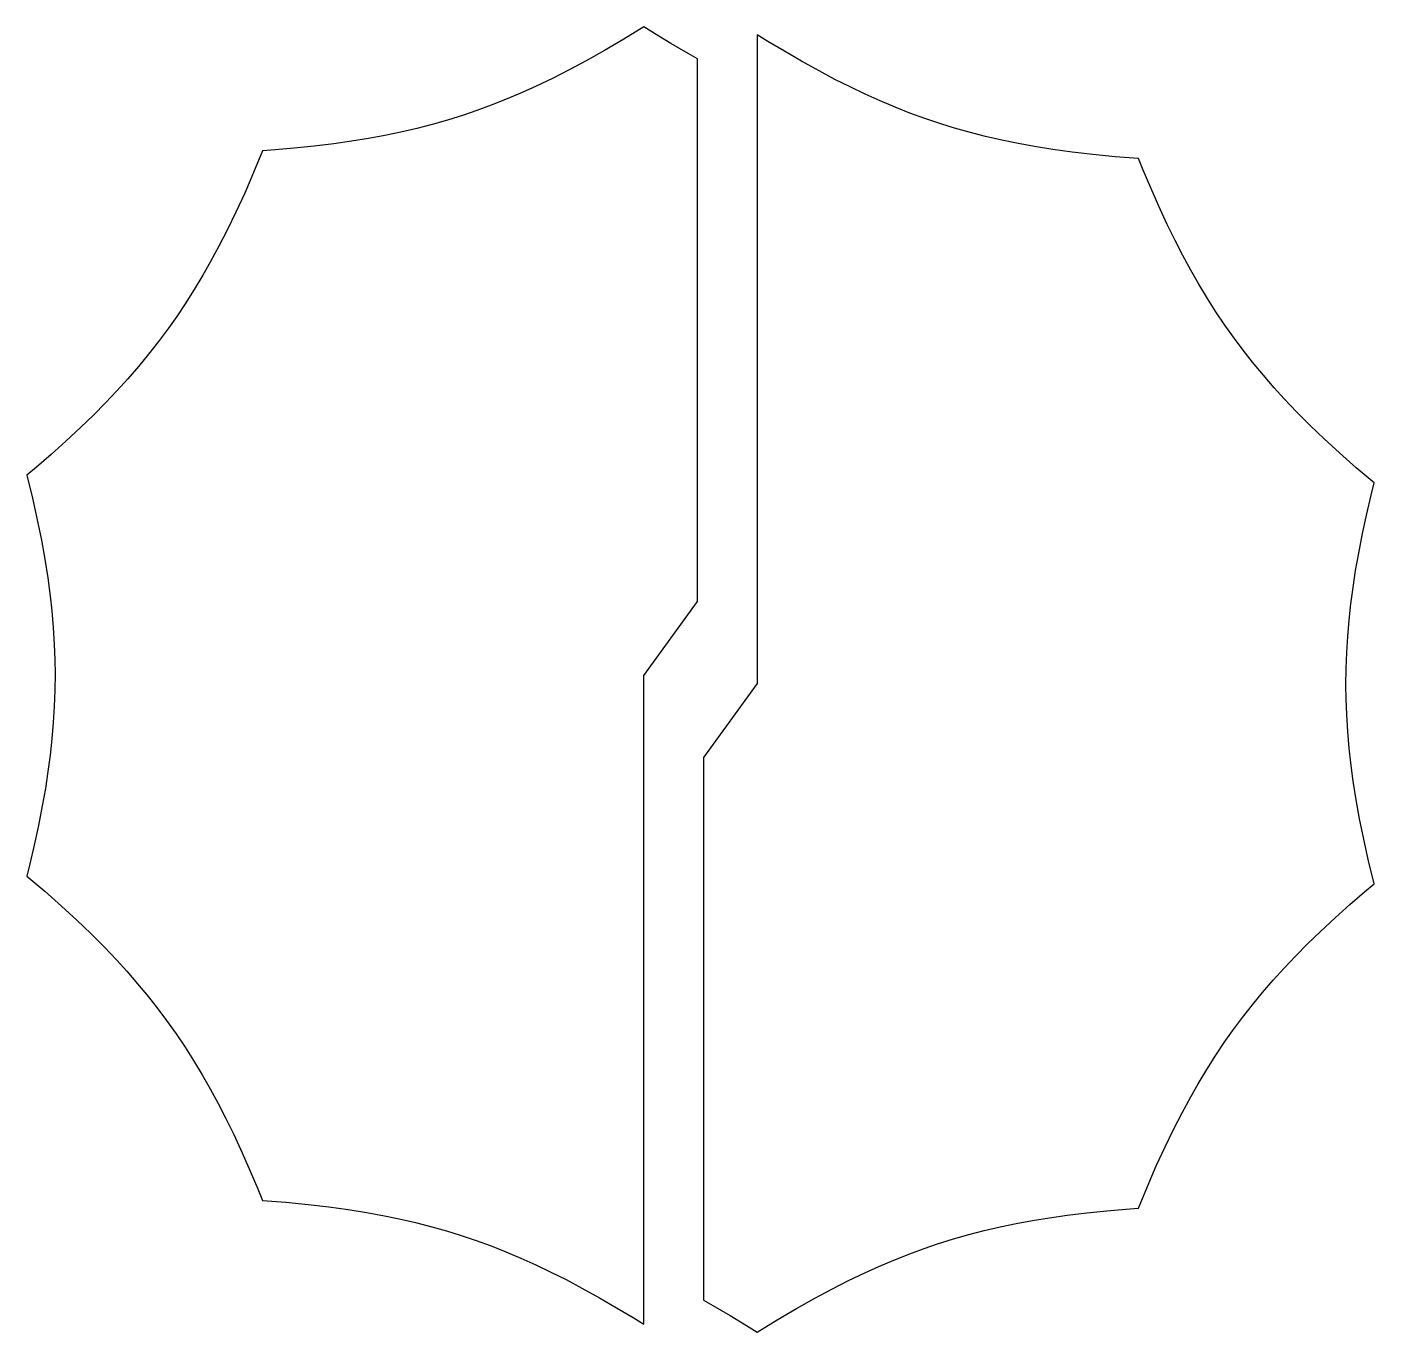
# Model space of a CAD drawing. Extents: x 21 to 595, y 158 to 714.
import ezdxf

# ---------------------------------------------------------------- set-up
doc = ezdxf.new("R2010")
doc.units = 0
doc.layers.get('0').update_dxf_attribs({"linetype": 'CONTINUOUS'})

msp = doc.modelspace()

# ---------------------------------------------------------------- linework, layer by layer
at = {"color": 7}
for p, q in [((283.55787, 714.250759), (275.02131, 709.010659)), ((288.12729, 711.420849), (283.55787, 714.250759)), ((275.02131, 709.010659), (266.83715, 704.190259)), ((295.14641, 707.188849), (288.12729, 711.420849)), ((302.47414, 702.934489), (295.14641, 707.188849)), ((336.49173, 708.118447), (331.92231, 710.949377)), ((331.92231, 710.949377), (331.92231, 676.39843)), ((343.51084, 703.887557), (336.49173, 708.118447)), ((266.83715, 704.190259), (259.05663, 699.813099)), ((306.47653, 700.711119), (302.47414, 702.934489)), ((306.47653, 469.38681), (306.47653, 700.711119)), ((350.83859, 699.633187), (343.51084, 703.887557)), ((251.81753, 695.936719), (244.67242, 692.311249)), ((259.05663, 699.813099), (251.81753, 695.936719)), ((358.3062, 695.484447), (350.83859, 699.633187)), ((365.037, 691.92204), (358.3062, 695.484447)), ((244.67242, 692.311249), (237.64155, 688.94651)), ((371.51149, 688.6629), (365.037, 691.92204)), ((225.32046, 683.56226), (218.57257, 680.89574)), ((231.80456, 686.3131), (225.32046, 683.56226)), ((237.64155, 688.94651), (231.80456, 686.3131)), ((377.92512, 685.60453), (371.51149, 688.6629)), ((384.26721, 682.75224), (377.92512, 685.60453)), ((212.45688, 678.65546), (206.71387, 676.70008)), ((218.57257, 680.89574), (212.45688, 678.65546)), ((390.70435, 680.03774), (384.26721, 682.75224)), ((396.99197, 677.56241), (390.70435, 680.03774)), ((403.39384, 675.22269), (396.99197, 677.56241)), ((193.35585, 672.69876), (186.81408, 671.00513)), ((199.91045, 674.56865), (193.35585, 672.69876)), ((206.71387, 676.70008), (199.91045, 674.56865)), ((331.92231, 676.39843), (331.92231, 641.84748)), ((410.15027, 672.94814), (403.39384, 675.22269)), ((415.94668, 671.15407), (410.15027, 672.94814)), ((166.21698, 666.7016), (159.06333, 665.53343)), ((173.20407, 667.99695), (166.21698, 666.7016)), ((180.01068, 669.4172), (173.20407, 667.99695)), ((186.81408, 671.00513), (180.01068, 669.4172)), ((422.21081, 669.3729), (415.94668, 671.15407)), ((429.23741, 667.56286), (422.21081, 669.3729)), ((436.09954, 665.9781), (429.23741, 667.56286)), ((121.08876, 661.46156), (117.26258, 652.2042)), ((126.44946, 661.8578), (121.08876, 661.46156)), ((134.61549, 662.5604), (126.44946, 661.8578)), ((143.04419, 663.42539), (134.61549, 662.5604)), ((151.52415, 664.45904), (143.04419, 663.42539)), ((159.06333, 665.53343), (151.52415, 664.45904)), ((442.37116, 664.67748), (436.09954, 665.9781)), ((450.03525, 663.2668), (442.37116, 664.67748)), ((457.94712, 662.00031), (450.03525, 663.2668)), ((466.08215, 660.88115), (457.94712, 662.00031)), ((474.94976, 659.84961), (466.08215, 660.88115)), ((484.40468, 658.93872), (474.94976, 659.84961)), ((494.39141, 658.16022), (484.40468, 658.93872)), ((496.42466, 653.18392), (494.39141, 658.16022)), ((117.26258, 652.2042), (113.47483, 643.4936)), ((499.61544, 645.6352), (496.42466, 653.18392)), ((113.47483, 643.4936), (109.7533, 635.3799)), ((503.04332, 637.88565), (499.61544, 645.6352)), ((331.92231, 641.84748), (331.92231, 607.29543)), ((506.64631, 630.14039), (503.04332, 637.88565)), ((109.7533, 635.3799), (106.17487, 627.98807)), ((106.17487, 627.98807), (102.52595, 620.8547)), ((509.99835, 623.30172), (506.64631, 630.14039)), ((102.52595, 620.8547), (98.816161, 614.00111)), ((513.3205, 616.85925), (509.99835, 623.30172)), ((516.71099, 610.61544), (513.3205, 616.85925)), ((98.816161, 614.00111), (95.640321, 608.43857)), ((520.16556, 604.58085), (516.71099, 610.61544)), ((95.640321, 608.43857), (92.012751, 602.40296)), ((331.92231, 607.29543), (331.92231, 572.74445)), ((523.7771, 598.60082), (520.16556, 604.58085)), ((92.012751, 602.40296), (88.119291, 596.2798)), ((527.41, 592.90265), (523.7771, 598.60082)), ((88.119291, 596.2798), (84.489601, 590.87209)), ((531.21375, 587.24614), (527.41, 592.90265)), ((80.992311, 585.91397), (76.742191, 580.19123)), ((84.489601, 590.87209), (80.992311, 585.91397)), ((535.3432, 581.43478), (531.21375, 587.24614)), ((76.742191, 580.19123), (72.537991, 574.82519)), ((538.97717, 576.57597), (535.3432, 581.43478)), ((72.537991, 574.82519), (68.240871, 569.60971)), ((542.99877, 571.4534), (538.97717, 576.57597)), ((68.240871, 569.60971), (63.669321, 564.32695)), ((331.92231, 572.74445), (331.92231, 538.19348)), ((547.61945, 565.85882), (542.99877, 571.4534)), ((63.669321, 564.32695), (58.997381, 559.17661)), ((552.23907, 560.54296), (547.61945, 565.85882)), ((58.997381, 559.17661), (54.107601, 554.02307)), ((556.54791, 555.80482), (552.23907, 560.54296)), ((54.107601, 554.02307), (49.006381, 548.87165)), ((561.91932, 550.15791), (556.54791, 555.80482)), ((49.006381, 548.87165), (43.538881, 543.57181)), ((567.57689, 544.48324), (561.91932, 550.15791)), ((43.538881, 543.57181), (37.285441, 537.75083)), ((573.50038, 538.79683), (567.57689, 544.48324)), ((37.285441, 537.75083), (30.975391, 532.09646)), ((331.92231, 538.19348), (331.92231, 503.64251)), ((580.06671, 532.74947), (573.50038, 538.79683)), ((30.975391, 532.09646), (24.781721, 526.72826)), ((587.18087, 526.45545), (580.06671, 532.74947)), ((24.781721, 526.72826), (20.677911, 523.2577)), ((20.677911, 523.2577), (23.022941, 513.51871)), ((594.80227, 519.95531), (587.18087, 526.45545)), ((593.52309, 514.7345), (594.80227, 519.95531)), ((23.022941, 513.51871), (25.078601, 504.24533)), ((591.66712, 506.75108), (593.52309, 514.7345)), ((589.88485, 498.46761), (591.66712, 506.75108)), ((25.078601, 504.24533), (26.837381, 495.49305)), ((331.92231, 503.64251), (331.92231, 469.09154)), ((26.837381, 495.49305), (28.286481, 487.41032)), ((588.2478, 490.08375), (589.88485, 498.46761)), ((586.93967, 482.58089), (588.2478, 490.08375)), ((28.286481, 487.41032), (29.527341, 479.49419)), ((585.84082, 475.41654), (586.93967, 482.58089)), ((29.527341, 479.49419), (30.554631, 471.76922)), ((30.554631, 471.76922), (31.255161, 465.40257)), ((584.91391, 468.3718), (585.84082, 475.41654)), ((31.255161, 465.40257), (31.868121, 458.38666)), ((283.55787, 437.84187), (306.47653, 469.38681)), ((331.92231, 469.09154), (331.92231, 434.54058)), ((584.16212, 461.45947), (584.91391, 468.3718)), ((583.56839, 454.49803), (584.16212, 461.45947)), ((31.868121, 458.38666), (32.317691, 451.14436)), ((583.15726, 447.75334), (583.56839, 454.49803)), ((32.317691, 451.14436), (32.560101, 444.63674)), ((32.560101, 444.63674), (32.644401, 438.57018)), ((582.91057, 440.9414), (583.15726, 447.75334)), ((32.644401, 438.57018), (32.569601, 431.44106)), ((283.55787, 403.29092), (283.55787, 437.84187)), ((582.83577, 433.81228), (582.91057, 440.9414)), ((32.569601, 431.44106), (32.322911, 424.62912)), ((331.92231, 434.54058), (309.00365, 402.99565)), ((582.92007, 427.74572), (582.83577, 433.81228)), ((583.16248, 421.2381), (582.92007, 427.74572)), ((32.322911, 424.62912), (31.911781, 417.88443)), ((583.61205, 413.9958), (583.16248, 421.2381)), ((31.911781, 417.88443), (31.318051, 410.92299)), ((584.22501, 406.97989), (583.61205, 413.9958)), ((31.318051, 410.92299), (30.566261, 404.01066)), ((30.566261, 404.01066), (29.639351, 396.96592)), ((283.55787, 368.73995), (283.55787, 403.29092)), ((309.00365, 402.99565), (309.00365, 171.67133)), ((584.92554, 400.61324), (584.22501, 406.97989)), ((29.639351, 396.96592), (28.540501, 389.80157)), ((585.95283, 392.88827), (584.92554, 400.61324)), ((587.19369, 384.97214), (585.95283, 392.88827)), ((28.540501, 389.80157), (27.232371, 382.29871)), ((588.64279, 376.88942), (587.19369, 384.97214)), ((27.232371, 382.29871), (25.595321, 373.91485)), ((25.595321, 373.91485), (23.813051, 365.63138)), ((590.40158, 368.13714), (588.64279, 376.88942)), ((283.55787, 334.18898), (283.55787, 368.73995)), ((592.45723, 358.86376), (590.40158, 368.13714)), ((23.813051, 365.63138), (21.957081, 357.64796)), ((21.957081, 357.64796), (20.677911, 352.42715)), ((594.80227, 349.12477), (592.45723, 358.86376)), ((20.677911, 352.42715), (28.299311, 345.92701)), ((28.299311, 345.92701), (35.413471, 339.63299)), ((584.50479, 340.286), (590.69845, 345.6542)), ((590.69845, 345.6542), (594.80227, 349.12477)), ((35.413471, 339.63299), (41.979801, 333.58563)), ((578.19474, 334.63163), (584.50479, 340.286)), ((41.979801, 333.58563), (47.903291, 327.89922)), ((283.55787, 299.63801), (283.55787, 334.18898)), ((571.94129, 328.81066), (578.19474, 334.63163)), ((47.903291, 327.89922), (53.560861, 322.22455)), ((566.47379, 323.51082), (571.94129, 328.81066)), ((53.560861, 322.22455), (58.932271, 316.57764)), ((561.37257, 318.3594), (566.47379, 323.51082)), ((58.932271, 316.57764), (63.241111, 311.8395)), ((556.48279, 313.20586), (561.37257, 318.3594)), ((63.241111, 311.8395), (67.860731, 306.52364)), ((551.81085, 308.05552), (556.48279, 313.20586)), ((67.860731, 306.52364), (72.481411, 300.92906)), ((547.2393, 302.77276), (551.81085, 308.05552)), ((72.481411, 300.92906), (76.503011, 295.80649)), ((283.55787, 265.08703), (283.55787, 299.63801)), ((542.94218, 297.55728), (547.2393, 302.77276)), ((76.503011, 295.80649), (80.136981, 290.94768)), ((538.73798, 292.19123), (542.94218, 297.55728)), ((80.136981, 290.94768), (84.266431, 285.13632)), ((534.48786, 286.4685), (538.73798, 292.19123)), ((84.266431, 285.13632), (88.070181, 279.47981)), ((527.36088, 276.10267), (530.99057, 281.51038)), ((530.99057, 281.51038), (534.48786, 286.4685)), ((88.070181, 279.47981), (91.703081, 273.78164)), ((523.46742, 269.9795), (527.36088, 276.10267)), ((91.703081, 273.78164), (95.314621, 267.80161)), ((519.83985, 263.9439), (523.46742, 269.9795)), ((95.314621, 267.80161), (98.769191, 261.76702)), ((283.55787, 230.53498), (283.55787, 265.08703)), ((98.769191, 261.76702), (102.15968, 255.52321)), ((512.95422, 251.52776), (516.66401, 258.38136)), ((516.66401, 258.38136), (519.83985, 263.9439)), ((102.15968, 255.52321), (105.48183, 249.08074)), ((105.48183, 249.08074), (108.83387, 242.24207)), ((509.3053, 244.39439), (512.95422, 251.52776)), ((108.83387, 242.24207), (112.43686, 234.49681)), ((505.72687, 237.00256), (509.3053, 244.39439)), ((502.00535, 228.88886), (505.72687, 237.00256)), ((112.43686, 234.49681), (115.86474, 226.74726)), ((283.55787, 195.98403), (283.55787, 230.53498)), ((115.86474, 226.74726), (119.05551, 219.19854)), ((498.2176, 220.17826), (502.00535, 228.88886)), ((119.05551, 219.19854), (121.08876, 214.22224)), ((494.39141, 210.92091), (498.2176, 220.17826)), ((121.08876, 214.22224), (131.07549, 213.44374)), ((131.07549, 213.44374), (140.53041, 212.53285)), ((140.53041, 212.53285), (149.39802, 211.50131)), ((149.39802, 211.50131), (157.53306, 210.38215)), ((157.53306, 210.38215), (165.44493, 209.11566)), ((165.44493, 209.11566), (173.10902, 207.70498)), ((173.10902, 207.70498), (179.38064, 206.40436)), ((449.26319, 205.68086), (456.41685, 206.84904)), ((456.41685, 206.84904), (463.95602, 207.92342)), ((463.95602, 207.92342), (472.43599, 208.95707)), ((472.43599, 208.95707), (480.86469, 209.82206)), ((480.86469, 209.82206), (489.03071, 210.52466)), ((489.03071, 210.52466), (494.39141, 210.92091)), ((179.38064, 206.40436), (186.24276, 204.8196)), ((186.24276, 204.8196), (193.26936, 203.00956)), ((193.26936, 203.00956), (199.5335, 201.22839)), ((199.5335, 201.22839), (205.3299, 199.43432)), ((422.12432, 199.6837), (428.66609, 201.37733)), ((428.66609, 201.37733), (435.46949, 202.96525)), ((435.46949, 202.96525), (442.2761, 204.38551)), ((442.2761, 204.38551), (449.26319, 205.68086)), ((205.3299, 199.43432), (212.08634, 197.15977)), ((212.08634, 197.15977), (218.48821, 194.82005)), ((283.55787, 161.43308), (283.55787, 195.98403)), ((403.0233, 193.727), (408.76631, 195.68238)), ((408.76631, 195.68238), (415.56973, 197.81381)), ((415.56973, 197.81381), (422.12432, 199.6837)), ((218.48821, 194.82005), (224.77582, 192.34472)), ((224.77582, 192.34472), (231.21297, 189.63022)), ((231.21297, 189.63022), (237.55506, 186.77793)), ((390.15972, 188.8202), (396.9076, 191.48672)), ((396.9076, 191.48672), (403.0233, 193.727)), ((237.55506, 186.77793), (243.96869, 183.71956)), ((377.83863, 183.43595), (383.67562, 186.06935)), ((383.67562, 186.06935), (390.15972, 188.8202)), ((243.96869, 183.71956), (250.44318, 180.46042)), ((250.44318, 180.46042), (257.17398, 176.89801)), ((363.66265, 176.44574), (370.80776, 180.07121)), ((370.80776, 180.07121), (377.83863, 183.43595)), ((257.17398, 176.89801), (264.64159, 172.74927)), ((264.64159, 172.74927), (271.96934, 168.4949)), ((348.64303, 168.1922), (356.42355, 172.56935)), ((356.42355, 172.56935), (363.66265, 176.44574)), ((271.96934, 168.4949), (278.98845, 164.26401)), ((309.00365, 171.67133), (313.00604, 169.44797)), ((313.00604, 169.44797), (320.33377, 165.1936)), ((340.45887, 163.3718), (348.64303, 168.1922)), ((278.98845, 164.26401), (283.55787, 161.43308)), ((320.33377, 165.1936), (327.35289, 160.9616)), ((327.35289, 160.9616), (331.92231, 158.1317)), ((331.92231, 158.1317), (340.45887, 163.3718))]:
    msp.add_line(p, q, dxfattribs=at)

doc.saveas('drawing.dxf')
